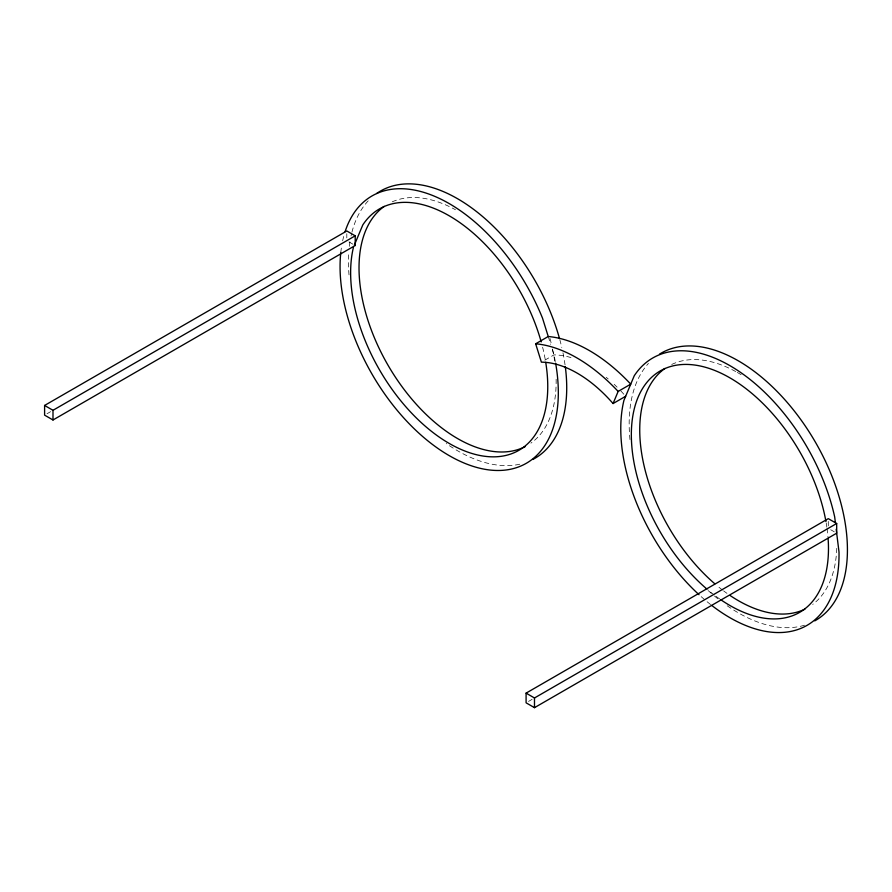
<?xml version="1.0" encoding="UTF-8"?>
<svg xmlns="http://www.w3.org/2000/svg" width="892" height="892" viewBox="0 0 892 892"><rect width="100%" height="100%" fill="white"/><g stroke="black" fill="none" stroke-linecap="round" stroke-linejoin="round"><path stroke-width="0.67" stroke-dasharray="4.46 3.34" d="M47.008 413.754L50.621 411.669M544.822 360.178L553.977 354.893A114.154 65.908 60 0 1 571.415 357.714M528.499 701.435L532.111 699.35M348.973 241.91L353.299 244.419M830.697 529.725L834.288 531.81M548.245 336.518L550.698 344.39M552.338 349.642L553.977 354.893A154.338 89.1 60 0 1 555.37 361.795M828.289 521.419L828.289 526.96M346.81 233.737L346.81 237.896M392.212 201.837A139.397 80.481 60 0 1 455.478 209.754M549.963 338.402A139.397 80.481 60 0 1 551.635 344.992M552.527 349.006A139.397 80.481 60 0 1 554.924 363.044M556.129 379.212A139.397 80.481 60 0 1 530.93 443.134M542.604 347.211A139.397 80.481 60 0 1 545.235 359.487M519.768 464.208A154.338 89.1 60 0 1 446.223 443.525M349.017 274.859A154.338 89.1 60 0 1 348.817 251.767M349.329 246.326A154.338 89.1 60 0 1 350.077 241.063M351.035 236.001A154.338 89.1 60 0 1 351.593 233.548M351.939 232.165A154.338 89.1 60 0 1 369.611 199.395M559.808 339.651A154.338 89.1 60 0 1 561.793 347.467M562.963 352.808A154.338 89.1 60 0 1 565.093 365.196M340.789 252.514A154.338 89.1 60 0 1 341.681 245.913M342.639 240.84A154.338 89.1 60 0 1 343.911 235.644M606.214 377.294A114.154 65.908 60 0 1 608.221 378.977M614.198 384.318A114.154 65.908 60 0 1 617.119 387.15M620.832 390.952A114.154 65.908 60 0 1 624.066 394.476M719.688 598.967A139.397 80.481 60 0 1 715.206 595.722M714.102 594.886A139.397 80.481 60 0 1 707.512 589.579M826.193 522.957A139.397 80.481 60 0 1 826.862 527.172M827.051 528.566A139.397 80.481 60 0 1 827.966 536.828M726.958 593.336A139.397 80.481 60 0 1 723.602 590.883M722.498 590.036A139.397 80.481 60 0 1 716.99 585.643M671.721 364.46A139.397 80.481 60 0 1 736.19 371.819M737.305 372.432A139.397 80.481 60 0 1 741.765 375.086M836.774 548.312A139.397 80.481 60 0 1 812.701 604.419M804.562 625.203A154.338 89.1 60 0 1 724.65 603.962M717.859 598.8A154.338 89.1 60 0 1 714.514 596.079M711.325 593.358A154.338 89.1 60 0 1 708.393 590.738M629.975 439.6A154.338 89.1 60 0 1 648.462 363.401M710.589 604.542A154.338 89.1 60 0 1 699.997 595.588"/><path stroke-width="1.34" d="M548.245 336.518L535.657 343.788L541.388 362.163A114.154 65.908 60 0 1 613.072 403.552L618.145 391.421L630.744 384.151A149.243 86.167 60 0 0 548.245 336.518L542.514 318.154A154.338 89.1 60 0 0 436.166 196.965A154.338 89.1 60 0 0 345.115 231.597M44.6 405.447L346.81 230.972L355.206 235.822L355.206 245.512L52.996 419.987L44.6 415.148L44.6 405.447L52.996 410.298L355.206 235.822M613.072 403.552L625.66 396.282M526.09 693.129L828.289 518.653L836.685 523.492L836.685 533.193L534.486 707.668L526.09 702.818L526.09 693.129L534.486 697.979L836.685 523.492M355.206 245.512L354.38 245.044L362.799 224.929A139.397 80.481 60 0 1 455.868 219.9A139.397 80.481 60 0 1 541.199 341.915M835.403 522.757L834.689 516.959A154.338 89.1 60 0 0 741.832 373.291A154.338 89.1 60 0 0 634.245 375.777L623.909 400.463A154.338 89.1 60 0 0 699.016 594.696M836.205 529.279L839.004 551.97A154.338 89.1 60 0 1 711.716 605.423M534.486 697.979L534.486 707.668M52.996 410.298L52.996 419.987M545.714 362.297A139.397 80.481 60 0 1 447.383 442.354A139.397 80.481 60 0 1 353.466 247.229M525.343 446.524A139.397 80.481 60 0 1 388.812 366.579A139.397 80.481 60 0 1 384.24 206.375M376.647 193.497A154.338 89.1 60 0 1 559.451 338.336M565.283 366.556A154.338 89.1 60 0 1 532.836 459.469M555.616 363.178A154.338 89.1 60 0 1 455.065 458.822A154.338 89.1 60 0 1 340.789 252.514M828.077 538.188A139.397 80.481 60 0 1 720.803 599.747M706.431 588.653A139.397 80.481 60 0 1 631.692 425.328A139.397 80.481 60 0 1 722.921 374.105A139.397 80.481 60 0 1 825.947 521.552M804.874 609.18A139.397 80.481 60 0 1 730.325 595.655M714.827 583.803A139.397 80.481 60 0 1 664.953 368.441M535.657 343.788A149.243 86.167 60 0 1 618.145 391.421M659.5 354.146A154.338 89.1 60 0 1 814.987 441.451A154.338 89.1 60 0 1 814.753 620.877"/></g></svg>
